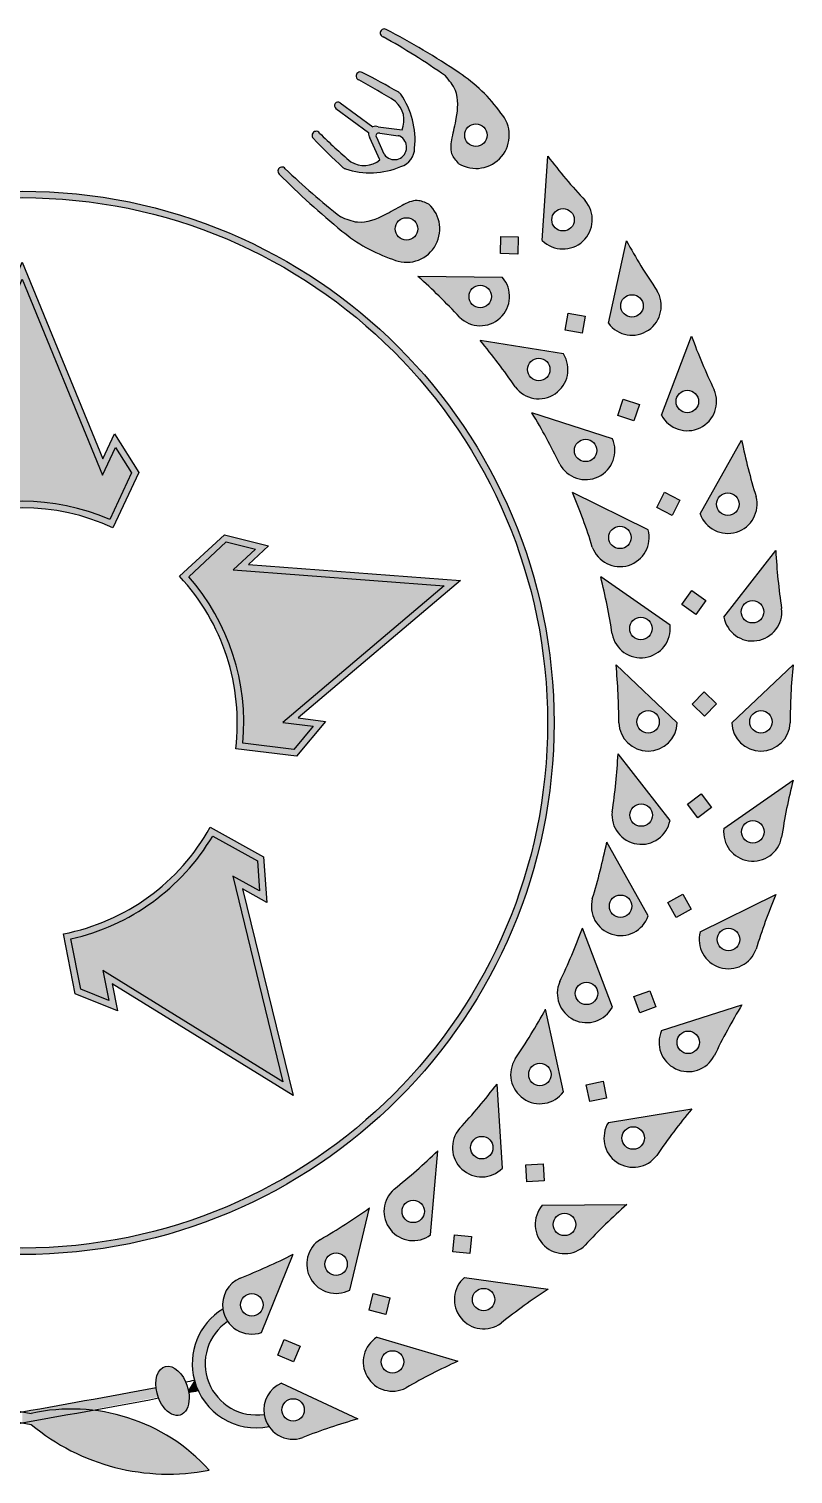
# Paper-space layout 'A3 Horizontal imp' of a CAD drawing. Header units: millimetres. Extents: x 0 to 420, y 0 to 297.
# Drawn here: x 316.19 to 322.1, y 36.84 to 48.03 of the extents above; entities that cross this region are included whole.
import ezdxf

# ---------------------------------------------------------------- set-up
doc = ezdxf.new("R2010")
doc.units = ezdxf.units.MM
doc.header["$LTSCALE"] = 0.5
doc.layers.add('format', color=7, linetype='Continuous')

psp = doc.layouts.new('A3 Horizontal imp')

# ---------------------------------------------------------------- hatches: boundary and pattern name
at = {"layer": 'format'}
h = psp.add_hatch(color=256, dxfattribs=at)
edge = h.paths.add_edge_path()
edge.add_arc((319.6499721055543, 47.21036562247377), 0.258366901861523, 238.9175063618039, 387.0003332149995, ccw=False)
edge.add_spline(control_points=[(319.5165845916463, 46.98909378262419), (319.4952311221532, 47.01352532394207), (319.4457096525257, 47.07018524197633), (319.4670176463214, 47.20295615273675), (319.5059846020504, 47.35563585028989), (319.5219334167805, 47.54099188629493), (319.4434423653665, 47.63337267699466), (319.4131814657703, 47.66898853105044)], knot_values=[0, 0, 0, 0, 0.09308802478453485, 0.2158832218446789, 0.3683884108472525, 0.5851654092986567, 0.721177151692775, 0.721177151692775, 0.721177151692775, 0.721177151692775], degree=3, periodic=0)
edge.add_arc((316.3792555507034, 43.36063614502995), 5.269402882705594, 414.8469341687335, 421.1665679501416)
edge.add_arc((318.9406366949579, 48.00103872051726), 0.03153492215633424, 63.88876085918861, 230.3247672669473, ccw=False)
edge.add_arc((316.1375612222619, 42.65931094923302), 6.06404222222108, 415.849866679287, 422.3199251878376, ccw=False)
edge.add_arc((318.8376905345149, 46.65833257460621), 1.238863785946587, 392.702546665055, 415.3707475908178, ccw=False)
h.paths.add_polyline_path([(319.5629089196427, 47.21036562247377, 1), (319.7370352914668, 47.21036562247377, 1)], flags=16)
h = psp.add_hatch(color=256, dxfattribs=at)
edge = h.paths.add_edge_path()
edge.add_arc((316.6648780631531, 43.47680376108269), 4.713859957981793, 59.57858347441253, 63.49466478161479)
edge.add_arc((318.7531688974959, 47.66769316521935), 0.03153492215633327, 60.73468942430082, 251.880129205899)
edge.add_arc((316.622913699116, 43.70169534559022), 4.470861777230836, 57.45870127752579, 61.6874121548754, ccw=False)
edge.add_arc((318.8974788734931, 47.32488131667127), 0.1955454109690282, -22.38053557371228, 48.19723945864439, ccw=False)
edge.add_line((319.0782949118056, 47.25042617554322), (318.8931450110258, 47.27496244831786))
edge.add_arc((318.8735463022867, 47.22281037279958), 0.05571308971079233, 69.40381952142937, 113.7122089729524)
edge.add_line((318.8511416797628, 47.27381999203612), (318.5994919273217, 47.4602091790623))
edge.add_arc((318.5830316187103, 47.43798561205744), 0.02765553633461209, 53.47379642280211, 233.4737964218923)
edge.add_line((318.5665713100998, 47.41576204505349), (318.8182210625428, 47.22937285802595))
edge.add_arc((318.8735463022867, 47.22281037279958), 0.05571308971079233, 173.2353838714095, 217.5437733234565)
edge.add_line((318.8293720607862, 47.18886063417107), (318.9068133839119, 47.01890371047443))
edge.add_arc((318.7828843873003, 47.17016378964149), 0.1955454109690282, 238.7503533859788, 309.32812841867315, ccw=False)
edge.add_arc((321.5856932131128, 50.4020960289506), 4.470861777230836, 225.2601806892871, 229.4888915666922, ccw=False)
edge.add_arc((318.4128943399264, 47.20827805889598), 0.03153492215633327, 35.06746363962406, 226.2129034198834)
edge.add_arc((321.8130506376483, 50.42750929593989), 4.713859957981793, 223.4529280630615, 227.3690093704828)
edge.add_arc((318.6544527319129, 46.99628661400833), 0.050167234065375, 227.3690093704828, 252.1116152909464)
edge.add_arc((318.8293938189436, 47.53829029704251), 0.6197042182498379, 252.1116152909464, 292.7698000223341)
edge.add_arc((319.0255951934023, 47.11019246267482), 0.149809060287702, 286.9370564326824, 360.0105364122901)
edge.add_arc((318.5588967982758, 47.17308398130466), 0.6197042182498379, 354.1777928224776, 394.8359775537422)
edge.add_arc((319.0263674473472, 47.49842006692847), 0.050167234065375, 34.83597755374218, 59.57858347441253)
edge = h.paths.add_edge_path(flags=16)
edge.add_arc((318.8963126000144, 47.20594808033251), 0.02049019941725386, 143.4737964224455, 223.7888393008312)
edge.add_line((318.8815208271772, 47.19176881013322), (318.9404663664009, 47.06240373593322))
edge.add_arc((318.9861178743267, 47.08320496661985), 0.050167234065375, 204.496507993487, 225.7240793999107)
edge.add_arc((319.0179517129063, 47.11585375223444), 0.09576697587878163, 225.7240793999107, 423.2528476746481)
edge.add_arc((319.0429896552178, 47.16553426270297), 0.0401337872523, 63.25284767464801, 82.45108485128951)
edge.add_line((319.048262134037, 47.20532021306575), (318.9055643342535, 47.22423068574221))
edge.add_arc((318.8963126000144, 47.20594808033251), 0.02049019941725386, 63.15875354453527, 143.4737964224455)
edge = h.paths.add_edge_path(flags=16)
edge.add_arc((318.9777272203628, 47.07742144973621), 0.0401337872523, 204.496507993487, 223.6947451709325)
h = psp.add_hatch(color=256, dxfattribs=at)
h.paths.add_polyline_path([(320.2056541229767, 47.04749727000557), (320.1636659160604, 46.39499017926959, 0.964375990512867), (320.4954783545036, 46.70286712953179, -0.02438929679786213)])
h.paths.add_polyline_path([(320.4110501278701, 46.55494806122964, -1), (320.2369237560461, 46.55494806122964, -1)], flags=16)
h.paths.add_polyline_path([(319.8406793525974, 46.29232634067761), (319.9736231372644, 46.28962132630271), (319.976328151638, 46.42256511096979), (319.8433843669718, 46.42527012534378)])
h.paths.add_polyline_path([(319.2011360071565, 46.11544066769124, -0.02438929679781345), (319.5231438999153, 45.80067260084865, 0.9643759905120509), (319.8549563383576, 46.10854955110857)])
h.paths.add_polyline_path([(319.7705281117251, 45.96063048280416, -1), (319.5964017398983, 45.96063048280416, -1)], flags=16)
h.paths.add_polyline_path([(320.6754717512513, 45.75320596135702, 0.964375990507584), (321.0494647972801, 46.00819010268855, -0.02438929679779708), (320.8142421200873, 46.39216706949468)])
h.paths.add_polyline_path([(320.9449057948832, 45.88748263691854, -1), (320.7707794230573, 45.88748263691854, -1)], flags=16)
h.paths.add_polyline_path([(320.4943362251843, 45.80839414880005), (320.3632804742238, 45.83088319334069), (320.3407914296831, 45.69982744237927), (320.4718471806464, 45.67733839784136)])
h.paths.add_polyline_path([(319.6820278134501, 45.62023642573489, -0.02438929679781734), (319.9535253980948, 45.26099127206611, 0.9643759905091053), (320.3275184441209, 45.5159754133981)])
h.paths.add_polyline_path([(320.2229594417249, 45.39526794762764, -1), (320.048833069899, 45.39526794762764, -1)], flags=16)
h = psp.add_hatch(color=256, dxfattribs=at)
edge = h.paths.add_edge_path()
edge.add_arc((319.1117762924114, 46.48373096461841), 0.2583669018615165, 245.5472445348616, 408.0300864829634)
edge.add_spline(control_points=[(319.2845566473998, 46.67582574567108), (319.2549616548276, 46.68913015415341), (319.1863270225776, 46.71998480569959), (319.0655333294626, 46.66089987490681), (318.9308429848616, 46.57911953035613), (318.7581856608631, 46.50983263949797), (318.6469369073275, 46.55798625285546), (318.6040468287756, 46.57655106543984)], knot_values=[0, 0, 0, 0, 0.09308802478445813, 0.2158832218446332, 0.3683884108472284, 0.5851654092986791, 0.7211771516928244, 0.7211771516928244, 0.7211771516928244, 0.7211771516928244], degree=3, periodic=0)
edge.add_arc((321.8409152321046, 50.73459022828887), 5.269402882705164, 225.7810248945989, 232.10065867600912, ccw=False)
edge.add_arc((318.1486716647714, 46.93178246714273), 0.03153492215634168, 56.6228255784189, 223.0588319880011)
edge.add_arc((322.4413299834196, 51.17022230362613), 6.064042222220611, 224.6276676569329, 231.0977261655654)
edge.add_arc((319.4030579912678, 47.42165250104903), 1.238863785946851, 231.576845254412, 251.2494579850589)
h.paths.add_polyline_path([(319.1988394783239, 46.48373096461841, -1), (319.0247131064989, 46.48373096461841, -1)], flags=16)
h = psp.add_hatch(color=256, dxfattribs=at)
edge = h.paths.add_edge_path(flags=17)
edge.add_arc((316.1375612222619, 42.65931094923621), 4.066636699275294, 0, 360)
edge = h.paths.add_edge_path()
edge.add_arc((316.1375612222619, 42.65931094923621), 4.116803933340669, 0, 360)
h = psp.add_hatch(color=256, dxfattribs=at)
h.paths.add_polyline_path([(316.8523610852462, 44.89704305701547), (316.762004342645, 44.70283290708607), (316.1375612222619, 46.22581547118693), (315.5131181018778, 44.70283290708607), (315.4227613592775, 44.89704305701547), (315.2356271141252, 44.59790184264079), (315.4351329059009, 44.16908990657088, -0.2212398402166365), (316.8399895386219, 44.16908990657088), (317.0394953303958, 44.59790184264079)])
h.paths.add_polyline_path([(316.8588537241576, 44.7920711638419), (316.7591027454109, 44.57766931645187), (316.1375612222619, 46.09357504385184), (315.5160196991119, 44.57766931645187), (315.4162687203634, 44.7920711638419), (315.2925975872022, 44.59437814978195), (315.4597655925218, 44.2350721097257, -0.2059472697398568), (316.8153568520011, 44.2350721097257), (316.9825248573206, 44.59437814978195)], flags=16)
h = psp.add_hatch(color=256, dxfattribs=at)
h.paths.add_polyline_path([(316.1375612222619, 46.09357504385184), (316.7591027454109, 44.57766931645187), (316.8588537241576, 44.7920711638419), (316.9825248573206, 44.59437814978195), (316.8153568520011, 44.2350721097257, 0.2059472697398479), (315.4597655925218, 44.2350721097257), (315.2925975872022, 44.59437814978195), (315.4162687203634, 44.7920711638419), (315.5160196991119, 44.57766931645187)])
h.paths.add_polyline_path([(312.8713819763971, 43.7205569176433), (314.5051608898912, 43.84323740174636), (314.3320773634659, 44.0043600345582), (314.5583110745738, 44.06088777061699), (314.848373670754, 43.79086987728191, 0.2059472697398567), (314.4294729341491, 42.50162597652183), (314.0360948288489, 42.45367142830468), (313.8862940814615, 42.63238016639047), (314.1210271031678, 42.66099517026509)])
h.paths.add_polyline_path([(314.5071408104604, 41.47265936984854), (314.300418329487, 41.35783678589427), (314.3165673191916, 41.59046586214594), (314.6630038678177, 41.78289166654962, 0.2059472697398568), (315.7597002341599, 40.98609511609106), (315.6837471999779, 40.59715153532147), (315.467494113389, 40.50990659548574), (315.5128161203393, 40.74199348785873), (314.118951434968, 39.88093293351516)])
h.paths.add_polyline_path([(316.5154222103602, 40.98609511609106, 0.2059472697398568), (317.6121185767051, 41.78289166654962), (317.9585551253313, 41.59046586214549), (317.974704115034, 41.35783678589473), (317.7679816340624, 41.47265936984899), (318.1561710095557, 39.88093293351516), (316.7623063241863, 40.74199348785873), (316.8076283311339, 40.50990659548574), (316.5913752445449, 40.59715153532147)])
h.paths.add_polyline_path([(317.4267487737716, 43.79086987728191), (317.716811369949, 44.06088777061745), (317.9430450810569, 44.00436003455865), (317.7699615546289, 43.84323740174681), (319.4037404681267, 43.72055691764285), (318.154095341356, 42.66099517026509), (318.3888283630595, 42.63238016639047), (318.2390276156721, 42.45367142830468), (317.8456495103746, 42.50162597652274, 0.2059472697398568)])
h = psp.add_hatch(color=256, dxfattribs=at)
h.paths.add_polyline_path([(321.3183607939236, 45.65345103161575), (321.0859081638991, 45.04230924138005, 0.9643759905067341), (321.4937274308677, 45.23870464941159, -0.0243892967977926)])
h.paths.add_polyline_path([(321.373318175748, 45.14790519149914, -1), (321.1991918039212, 45.14790519149914, -1)], flags=16)
h.paths.add_polyline_path([(320.8732504379077, 44.9976377233172), (320.9150211445194, 45.12387787165857), (320.7887809961785, 45.16564857826983), (320.747010289565, 45.03940842992892)])
h.paths.add_polyline_path([(320.298664562275, 44.66319270402004, 0.9643759905100003), (320.7064838292454, 44.85958811205295), (320.0837420931502, 45.05889000141746, -0.02438929679781692)])
h.paths.add_polyline_path([(320.5860745741265, 44.76878865414005, -1), (320.4119482023016, 44.76878865414005, -1)], flags=16)
h.paths.add_polyline_path([(321.7067489663423, 44.84785085196403), (321.3858066827624, 44.27818027734178, 0.9643759905033423), (321.8183421621516, 44.41159980319184, -0.02438929679792837)])
h.paths.add_polyline_path([(321.6867172458033, 44.35273666298757, -1), (321.5125908739792, 44.35273666298757, -1)], flags=16)
h.paths.add_polyline_path([(321.228985503707, 44.38430724204385), (321.1103809542901, 44.44442652216571), (321.0502616741705, 44.32582197275064), (321.1688662235856, 44.26570269262879)])
h.paths.add_polyline_path([(320.3973052130623, 44.44394094625908, -0.02438929679781572), (320.5508515538586, 44.02063072888836, 0.9643759905124231), (320.9833870332459, 44.15405025474069)])
h.paths.add_polyline_path([(320.8517621168976, 44.09518711453187, -1), (320.6776357450753, 44.09518711453187, -1)], flags=16)
h = psp.add_hatch(color=256, dxfattribs=at)
h.paths.add_polyline_path([(319.5295085882608, 43.76142145703374), (317.8881025602486, 43.88467466128281), (318.0448856198518, 44.03062326693657), (317.7025577566465, 44.11615879124678), (317.3563840507159, 43.79390733230525, -0.2212398402166365), (317.7905086248893, 42.45780927729697), (318.2599836910849, 42.40057816962757), (318.4866562303314, 42.67099313185712), (318.2740296326874, 42.69691326389215)])
h.paths.add_polyline_path([(318.154095341356, 42.66099517026509), (318.3888283630595, 42.63238016639047), (318.2390276156739, 42.45367142830468), (317.8456495103746, 42.50162597652274, 0.2059472697398502), (317.4267487737716, 43.79086987728191), (317.716811369949, 44.06088777061745), (317.9430450810569, 44.00436003455865), (317.7699615546289, 43.84323740174636), (319.4037404681267, 43.7205569176433)], flags=16)
h = psp.add_hatch(color=256, dxfattribs=at)
h.paths.add_polyline_path([(321.5684680705062, 43.47788844761657, 0.9643759905100402), (322.016057634446, 43.54535171955171, -0.02438929679773072), (321.9707306873634, 43.99336230733774)])
h.paths.add_polyline_path([(321.8781021877048, 43.51973980232946, -1), (321.7039758158799, 43.51973980232946, -1)], flags=16)
h.paths.add_polyline_path([(321.42921585777, 43.60620304571761), (321.3208963369298, 43.68332793397598), (321.2437714486714, 43.57500841313571), (321.3520909695117, 43.49788352487507)])
h.paths.add_polyline_path([(320.6157126912358, 43.78912620597952, -0.02438929679781522), (320.7044529321765, 43.34765911939143, 0.9643759905092784), (321.1520424961154, 43.41512239132475)])
h.paths.add_polyline_path([(321.0140870493751, 43.38951047410568, -1), (320.8399606775511, 43.38951047410568, -1)], flags=16)
h = psp.add_hatch(color=256, dxfattribs=at)
h.paths.add_polyline_path([(321.6298119735629, 42.6593109492353, 0.9643759905065689), (322.0824572108149, 42.65931094923302, -0.02438929679784426), (322.1044090415571, 43.10907325982611)])
h.paths.add_polyline_path([(321.9431977781023, 42.66752238291041, -1), (321.7690714062765, 42.66752238291041, -1)], flags=16)
h.paths.add_polyline_path([(321.3232169244711, 42.80373968531944), (321.4188317376374, 42.71133203148133), (321.5112393914724, 42.80694684464719), (321.4156245783088, 42.89935449848439)])
h.paths.add_polyline_path([(320.7560374962559, 42.6593109492353, 0.9643759905065689), (321.2086827335088, 42.6593109492353), (320.7340856655146, 43.10907325982611, -0.02438929679781491)])
h.paths.add_polyline_path([(321.0694233007953, 42.66752238291041, -1), (320.8952969289685, 42.66752238291041, -1)], flags=16)
h.paths.add_polyline_path([(320.7044529321765, 41.97096277907689, 0.9643759905101689), (321.1520424961154, 41.90349950714357), (320.7497798792583, 42.41897336686701, -0.02438929679781542)])
h.paths.add_polyline_path([(321.0165347507409, 41.94535086185646, -1), (320.8424083789187, 41.94535086185646, -1)], flags=16)
h.paths.add_polyline_path([(321.367597649486, 41.9236184730737), (321.4732238346141, 42.0043927016361), (321.3924496060517, 42.1100188867615), (321.2868234209236, 42.02924465820001)])
h.paths.add_polyline_path([(321.5684680705062, 41.84073345085266, 0.9643759905049093), (322.0160576344442, 41.77327017891297, -0.02438929679809545), (322.104797875385, 42.21473726550652)])
h.paths.add_polyline_path([(321.8805498890724, 41.81512153363177, -1), (321.7064235172456, 41.81512153363177, -1)], flags=16)
h = psp.add_hatch(color=256, dxfattribs=at)
h.paths.add_polyline_path([(316.8745819170636, 40.42879882737747), (316.8335281954132, 40.63902849989858), (318.2338999825006, 39.77394818045945), (317.8438983882324, 41.37310541401143), (318.0311523905266, 41.26909646298531), (318.0067163809217, 41.62110153862908), (317.5932634728742, 41.85075112014805, -0.2212398402166365), (316.4567105823398, 41.02499710984898), (316.5473563383466, 40.56081440402726)])
h.paths.add_polyline_path([(316.8076283311339, 40.50990659548574), (316.7623063241863, 40.74199348785873), (318.1561710095557, 39.88093293351516), (317.7679816340624, 41.47265936984899), (317.974704115034, 41.35783678589473), (317.9585551253313, 41.59046586214594), (317.6121185767051, 41.78289166654962, -0.2059472697398568), (316.5154222103602, 40.98609511609106), (316.5913752445449, 40.59715153532147)], flags=16)
h = psp.add_hatch(color=256, dxfattribs=at)
h.paths.add_polyline_path([(321.3858066827624, 41.04044162112609, 0.9643759905195434), (321.8183421621534, 40.9070220952783, -0.0243892967975392), (321.9718885029451, 41.33033231264357)])
h.paths.add_polyline_path([(321.6915579709339, 40.98157848091727, -1), (321.5174315991098, 40.98157848091727, -1)], flags=16)
h.paths.add_polyline_path([(321.251889110742, 41.33295355203904), (321.1354039087591, 41.26882427086979), (321.1995331899261, 41.15233906888647), (321.316018391909, 41.2164683500548)])
h.paths.add_polyline_path([(320.662444749667, 41.73424221834988, -0.02438929679781439), (320.5508515538586, 41.29799116957997, 0.9643759905092765), (320.9833870332459, 41.16457164372718)])
h.paths.add_polyline_path([(320.856602842031, 41.23912802937206, -1), (320.6824764702069, 41.23912802937206, -1)], flags=16)
h.paths.add_polyline_path([(320.298664562275, 40.65542919444783, 0.9643759905089484), (320.7064838292454, 40.45903378641491), (320.4740311992182, 41.07017557665016, -0.02438929679781759)])
h.paths.add_polyline_path([(320.5932001892206, 40.56462973653537, 1), (320.4190738173966, 40.56462973653537, 1)], flags=16)
h.paths.add_polyline_path([(321.0859081638991, 40.27631265708919, 0.9643759905101852), (321.493727430865, 40.079917249054, -0.02438929679789226), (321.7086498999934, 40.47561454645369)])
h.paths.add_polyline_path([(321.3804437908429, 40.18551319917628, -1), (321.2063174190162, 40.18551319917628, -1)], flags=16)
h.paths.add_polyline_path([(321.0431347731801, 40.46077471791363), (320.9970829815766, 40.58551684982717), (320.8723408496617, 40.53946505822545), (320.9183926412643, 40.41472292631101)])
h = psp.add_hatch(color=256, dxfattribs=at)
h.paths.add_polyline_path([(319.9535253980948, 40.05763062640175, 0.9643759905083981), (320.3275184441209, 39.80264648507022), (320.1887480752857, 40.44160759320788, -0.024389296797815)])
h.paths.add_polyline_path([(320.2322107723157, 39.93692316063311, -1), (320.0580844004917, 39.93692316063311, -1)], flags=16)
h.paths.add_polyline_path([(320.6337231664265, 39.88440528095656), (320.5035106376772, 39.85745969984531), (320.5304562187885, 39.72724717109735), (320.6606687475369, 39.75419275220906)])
h.paths.add_polyline_path([(320.6754717512513, 39.56541593711221, 0.96437599051776), (321.0494647972819, 39.31043179578341, -0.02438929679763448), (321.3209623819221, 39.66967694945037)])
h.paths.add_polyline_path([(320.78003075365, 39.44470847134311, -1), (320.954157125474, 39.44470847134311, -1)], flags=16)
h.paths.add_polyline_path([(320.8174862472615, 38.9305228357814), (320.1636659160604, 38.92363171919873, 0.9643759905087645), (320.4954783545036, 38.61575476893699, -0.02438929679773541)])
h.paths.add_polyline_path([(320.2480941426938, 38.77571265089386, -1), (320.4222205145225, 38.77571265089386, -1)], flags=16)
h.paths.add_polyline_path([(320.0443897811319, 39.10526887559831), (320.1771639739918, 39.11250632646328), (320.1699265231264, 39.24528051932179), (320.0371523302665, 39.23804306845681)])
h.paths.add_polyline_path([(319.5231438999153, 39.51794929762058, 0.9643759905097752), (319.8549563383576, 39.2100723473602), (319.8129681314413, 39.862579438093, -0.02438929679781609)])
h.paths.add_polyline_path([(319.7816984983729, 39.37003022931798, -1), (319.6075721265488, 39.37003022931798, -1)], flags=16)
h.paths.add_polyline_path([(319.3550856706725, 39.34602564348028, -0.02438929679780995), (319.0171340792231, 39.04844079719418, 0.9643759905034636), (319.2993537685097, 38.69454850032093)])
h.paths.add_polyline_path([(319.2517270671442, 38.87661439391308, -1), (319.0776006953201, 38.87661439391308, -1)], flags=16)
h.paths.add_polyline_path([(319.4710512493084, 38.5626820071468), (319.6034211502129, 38.55004965507191), (319.6160535022891, 38.6824195559759), (319.4836836013828, 38.69505190805034)])
h.paths.add_polyline_path([(319.5619235549475, 38.3652964022583, 0.9643759905075987), (319.8441432442351, 38.01140410538505, -0.02438929679780494), (320.2094683208834, 38.27466368692898)])
h.paths.add_polyline_path([(319.6223901710428, 38.1934699989772, -1), (319.7965165428695, 38.1934699989772, -1)], flags=16)
h.paths.add_polyline_path([(318.9522567428057, 38.07938709064023), (318.9844767119512, 38.20839577473838), (318.8554680278512, 38.24061574388337), (318.8232480587094, 38.11160705978431)])
h.paths.add_polyline_path([(318.4467993592598, 38.65959316917928, 0.9643759905098335), (318.6731219778849, 38.26759089481697), (318.8253290305265, 38.90348516755807, -0.02438929679780977)])
h.paths.add_polyline_path([(318.654135164652, 38.46769774883682, -1), (318.4800087928234, 38.46769774883682, -1)], flags=16)
h.paths.add_polyline_path([(319.110009216537, 37.51088000029062, -0.02438929679789792), (319.510490718546, 37.71675031250538), (318.8836865979101, 37.90288227465475, 0.9643759905015449)])
h.paths.add_polyline_path([(319.0910224033023, 37.71098685431047, -1), (318.9168960314782, 37.71098685431047, -1)], flags=16)
h.paths.add_polyline_path([(318.1154510621463, 37.76212030245983), (318.2382166886146, 37.71103245711469), (318.2893045339579, 37.83379808358381), (318.1665389074888, 37.88488592892758)])
h = psp.add_hatch(color=256, dxfattribs=at)
h.paths.add_polyline_path([(317.6909828754215, 38.12060159793713, -0.337357205576994), (317.824880075199, 38.36009262703168, 0.02438929679864791), (318.2355320989436, 38.54484363328196), (317.9902499498667, 37.93873705823011, -0.4731006145231847)])
h.paths.add_polyline_path([(317.9152088205901, 38.06535163031344, -1), (317.9152088205901, 38.23947800213795, -1)], flags=16)
h.paths.add_polyline_path([(318.309475612471, 37.12536333507045, -0.4700853585565615), (318.0105333378369, 37.30501709487339, -0.3401068990977973), (318.1441057378197, 37.54671890387703), (318.7361674448612, 37.26924557537154, 0.02438929679788489)])
h.paths.add_polyline_path([(318.2344344831945, 37.25197790715242, -1), (318.2344344831945, 37.42610427897693, -1)], flags=16)
for points in [[(317.4705052536392, 37.56926883041728, 0.3961804964264106), (318.0484267505954, 37.20984945727354, -0.1145603992479656), (318.0105333378369, 37.30501709487339, -0.7990678309161662), (317.7279354708817, 38.02506471675837, -0.1145603992480517), (317.6909828754215, 38.12060159793713, 0.331621226815432)], [(316.2078716409287, 37.31183860960459, -0.0001579757355160054), (316.1375612222619, 37.3243018714254), (316.1375612222619, 37.2399022776201, 0.0001580015991903185), (316.2078716409287, 37.2275064506532, 0.2270566457547587), (317.5845299516795, 36.87354070472997, 0.2702440587778013)]]:
    psp.add_hatch(color=256, dxfattribs=at).paths.add_polyline_path(points)
h = psp.add_hatch(color=256, dxfattribs=at)
edge = h.paths.add_edge_path()
edge.add_ellipse((317.3010884611549, 37.48728564447332), major_axis=(-0.05933525044108118, 0.1877403633956969), ratio=0.6089087438849489, start_angle=96.03632340162261, end_angle=280.3162492575232, ccw=False)
edge.add_ellipse((317.3010884611549, 37.48728564447332), major_axis=(-0.05933525044108118, 0.1877403633956969), ratio=0.6089087438849489, start_angle=-79.68375074308273, end_angle=96.03632339768308, ccw=False)
h = psp.add_hatch(color=256, dxfattribs=at)
edge = h.paths.add_edge_path()
edge.add_arc((296.3790265502366, 148.5858175991746), 113.0023211019205, 280.72226448489107, 280.7571374374532, ccw=False)
edge.add_ellipse((317.3010884611549, 37.48728564447332), major_axis=(-0.05933525044108118, 0.1877403633956969), ratio=0.6089087438849484, start_angle=255.51308637088658, end_angle=280.3162492575232, ccw=False)
edge.add_arc((296.4889547526127, 148.4832380270684), 112.9652490143044, 280.6813066101629, 280.7188835888864)
edge.add_arc((317.9506700591146, 37.69700204509012), 0.4968641811866517, 194.8967948936887, 204.7408097951375, ccw=False)
h = psp.add_hatch(color=256, dxfattribs=at)
edge = h.paths.add_edge_path()
edge.add_ellipse((317.3010884611549, 37.48728564447332), major_axis=(-0.05933525044108118, 0.1877403633956969), ratio=0.6089087438849489, start_angle=71.28471996240329, end_angle=96.03632339768309)
edge.add_arc((296.4889547513785, 148.4832380268438), 112.9652490142946, 280.0166855341927, 280.56108562671426, ccw=False)
edge.add_line((316.1375612222619, 37.23990227762237), (316.1375612222619, 37.32430187142631))
edge.add_arc((296.3790265502621, 148.585817599276), 113.0023211020161, 280.0699697490838, 280.6040346051857)

# ---------------------------------------------------------------- linework, layer by layer
for p, q in [((318.5994919273217, 47.4602091790623), (318.8511416797628, 47.27381999203612)), ((318.5665713100998, 47.41576204505349), (318.8182210625428, 47.22937285802595)), ((318.8931450110258, 47.27496244831786), (319.0782949118056, 47.25042617554322)), ((318.9055643342535, 47.22423068574221), (319.048262134037, 47.20532021306575)), ((318.9068133839119, 47.01890371047443), (318.8293720607862, 47.18886063417107)), ((318.9404663664009, 47.06240373593322), (318.8815208271772, 47.19176881013322)), ((320.1636659160604, 46.39499017927005), (320.2056541229767, 47.04749727000648)), ((320.6754717512513, 45.75320596135793), (320.8142421200891, 46.39216706949514)), ((319.8549563383576, 46.10854955110948), (319.2011360071565, 46.11544066769215)), ((320.3275184441209, 45.51597541339856), (319.6820278134483, 45.62023642573717)), ((321.0859081638982, 45.04230924138096), (321.3183607939236, 45.65345103161666)), ((320.7064838292454, 44.85958811205386), (320.0837420931502, 45.05889000141928)), ((321.3858066827624, 44.2781802773436), (321.7067489663405, 44.84785085196494)), ((320.9833870332459, 44.1540502547416), (320.397305213065, 44.44394094625999)), ((321.5684680705062, 43.47788844761703), (321.9707306873634, 43.99336230733865)), ((321.1520424961154, 43.41512239132566), (320.6157126912358, 43.78912620598043)), ((321.2086827335088, 42.65931094923621), (320.7340856655146, 43.10907325982929)), ((321.6298119735629, 42.65931094923621), (322.1044090415571, 43.10907325982929)), ((321.1520424961154, 41.90349950714403), (320.7497798792583, 42.41897336686656)), ((321.5684680705062, 41.84073345085357), (322.104797875385, 42.21473726550743)), ((320.9833870332459, 41.16457164372809), (320.662444749667, 41.73424221835079)), ((321.3858066827624, 41.04044162112699), (321.9718885029479, 41.33033231264539)), ((320.7064838292454, 40.45903378641582), (320.4740311992182, 41.07017557665107)), ((320.3275184441209, 39.80264648507204), (320.1887480752857, 40.44160759320879)), ((321.0859081638982, 40.2763126570901), (321.7086498999934, 40.4756145464546)), ((319.8549563383576, 39.21007234736111), (319.8129681314413, 39.86257943809391)), ((320.6754717512513, 39.56541593711312), (321.320962381923, 39.66967694945128)), ((319.2993537685115, 38.69454850032184), (319.3550856706725, 39.34602564348119)), ((318.6731219778849, 38.26759089481788), (318.8253290305265, 38.90348516755898)), ((320.1636659160604, 38.92363171919919), (320.8174862472615, 38.93052283578231)), ((317.9902499498667, 37.93873705823102), (318.2355320989436, 38.54484363328378)), ((319.5619235549475, 38.36529640225921), (320.2094683208834, 38.27466368692989)), ((318.8836865979101, 37.90288227465475), (319.510490718546, 37.71675031250629)), ((318.1441057378197, 37.54671890387794), (318.7361674448612, 37.26924557537244))]:
    psp.add_line(p, q, dxfattribs=at)
for points in [[(319.9736231372644, 46.28962132630362), (319.8406793525974, 46.29232634067852), (319.8433843669718, 46.42527012534469), (319.976328151638, 46.4225651109707)], [(320.4718471806464, 45.67733839784227), (320.3407914296831, 45.69982744238018), (320.3632804742238, 45.8308831933416), (320.4943362251843, 45.80839414880096)], [(320.8732504379077, 44.99763772331811), (320.747010289565, 45.03940842992983), (320.7887809961785, 45.16564857827074), (320.9150211445194, 45.12387787165948)], [(321.1688662235856, 44.2657026926297), (321.0502616741705, 44.32582197275155), (321.1103809542901, 44.44442652216662), (321.228985503707, 44.38430724204476)], [(321.3520909695117, 43.49788352487598), (321.2437714486714, 43.57500841313662), (321.3208963369298, 43.68332793397689), (321.42921585777, 43.60620304571852)], [(321.4188317376374, 42.71133203148224), (321.3232169244711, 42.80373968532034), (321.4156245783088, 42.8993544984853), (321.5112393914724, 42.8069468446481)], [(321.367597649486, 41.9236184730746), (321.2868234209236, 42.02924465820092), (321.3924496060517, 42.11001888676241), (321.4732238346141, 42.00439270163701)], [(321.1995331899261, 41.15233906888738), (321.1354039087591, 41.2688242708707), (321.251889110742, 41.33295355203995), (321.316018391909, 41.21646835005571)], [(320.9183926412643, 40.41472292631192), (320.8723408496617, 40.53946505822636), (320.9970829815766, 40.58551684982807), (321.0431347731801, 40.46077471791454)], [(320.5304562187885, 39.72724717109826), (320.5035106376772, 39.85745969984622), (320.6337231664265, 39.88440528095747), (320.6606687475369, 39.75419275220997)], [(320.0443897811319, 39.10526887559922), (320.0371523302665, 39.23804306845772), (320.1699265231264, 39.2452805193227), (320.1771639739891, 39.11250632646419)], [(319.4710512493084, 38.56268200714771), (319.4836836013828, 38.69505190805125), (319.6160535022873, 38.68241955597681), (319.6034211502129, 38.55004965507282)], [(318.8232480587094, 38.11160705978522), (318.8554680278512, 38.24061574388428), (318.9844767119512, 38.20839577473929), (318.9522567428057, 38.07938709064114)], [(318.1154510621463, 37.76212030246074), (318.1665389074888, 37.88488592892849), (318.2893045339579, 37.83379808358472), (318.2382166886146, 37.7110324571156)]]:
    psp.add_lwpolyline(points, close=True, dxfattribs=at)
for points in [[(317.0394953303958, 44.5979018426417), (316.8399895386219, 44.16908990657179, 0.2212398402166365), (315.4351329059009, 44.16908990657179), (315.2356271141252, 44.5979018426417), (315.4227613592775, 44.89704305701638), (315.5131181018805, 44.70283290708698), (316.1375612222619, 46.22581547118784), (316.762004342645, 44.70283290708698), (316.8523610852462, 44.89704305701638)], [(316.9825248573206, 44.59437814978286), (316.8153568520011, 44.23507210972661, 0.2059472697398568), (315.4597655925218, 44.23507210972661), (315.2925975872022, 44.59437814978286), (315.4162687203634, 44.79207116384281), (315.5160196991119, 44.57766931645278), (316.1375612222619, 46.09357504385274), (316.7591027454109, 44.57766931645278), (316.8588537241576, 44.79207116384281)], [(318.2599836910849, 42.40057816962848), (317.7905086248893, 42.45780927729788, 0.2212398402166365), (317.3563840507159, 43.79390733230615), (317.7025577566465, 44.11615879124769), (318.0448856198518, 44.03062326693748), (317.8881025602486, 43.88467466128372), (319.5295085882608, 43.76142145703465), (318.2740296326874, 42.69691326389306), (318.4866562303314, 42.67099313185803)], [(318.2390276156721, 42.45367142830559), (317.8456495103746, 42.50162597652365, 0.2059472697398568), (317.4267487737716, 43.79086987728282), (317.716811369949, 44.06088777061836), (317.9430450810569, 44.00436003455956), (317.7699615546289, 43.84323740174727), (319.4037404681267, 43.72055691764421), (318.154095341356, 42.660995170266), (318.3888283630595, 42.63238016639138)], [(316.5473563383466, 40.56081440402817), (316.4567105823398, 41.02499710984988, 0.2212398402166365), (317.5932634728742, 41.85075112014896), (318.0067163809217, 41.62110153862999), (318.0311523905266, 41.26909646298622), (317.8438983882324, 41.37310541401234), (318.2338999824988, 39.77394818046036), (316.8335281954132, 40.63902849989949), (316.8745819170636, 40.42879882737838)], [(316.5913752445449, 40.59715153532238), (316.5154222103602, 40.98609511609197, 0.2059472697398568), (317.6121185767051, 41.78289166655053), (317.9585551253313, 41.59046586214685), (317.974704115034, 41.35783678589564), (317.7679816340624, 41.4726593698499), (318.1561710095557, 39.88093293351607), (316.7623063241863, 40.74199348785964), (316.8076283311339, 40.50990659548665)]]:
    psp.add_lwpolyline(points, format="xyb", close=True, dxfattribs=at)
for centre, radius in [((319.6499721055543, 47.21036562247468), 0.08706318591248635), ((316.1375612222619, 42.65931094923621), 4.116803933340669), ((316.1375612222619, 42.65931094923621), 4.066636699275294), ((319.1117762924114, 46.48373096461932), 0.08706318591248635), ((320.3239869419585, 46.55494806122919), 0.08706318591248635), ((319.6834649258108, 45.96063048280507), 0.08706318591248635), ((320.8578426089716, 45.88748263691945), 0.08706318591248635), ((320.1358962558106, 45.39526794762855), 0.08706318591248635), ((321.2862549898337, 45.14790519150187), 0.08706318591248635), ((320.4990113882141, 44.76878865414186), 0.08706318591248635), ((321.5996540598908, 44.35273666298757), 0.08706318591248635), ((320.7646989309878, 44.09518711453369), 0.08706318591248635), ((321.7910390017896, 43.51973980233037), 0.08706318591248635), ((320.9270238634626, 43.38951047410659), 0.08706318591248635), ((320.982360114881, 42.6675223829136), 0.08706318591248635), ((321.856134592188, 42.6675223829136), 0.08706318591248635), ((320.9294715648311, 41.94535086185873), 0.08706318591248635), ((321.7934867031599, 41.8151215336345), 0.08706318591248635), ((320.7695396561185, 41.23912802937297), 0.08706318591248635), ((321.6044947850241, 40.98157848091818), 0.08706318591248635), ((320.5061370033081, 40.56462973653628), 0.08706318591248635), ((321.2933806049286, 40.18551319917719), 0.08706318591248635), ((320.1451475864033, 39.93692316063356), 0.08706318591248635), ((320.8670939395624, 39.44470847134402), 0.08706318591248635), ((319.6946353124604, 39.37003022931889), 0.08706318591248635), ((319.1646638812344, 38.87661439391399), 0.08706318591248635), ((320.3351573286081, 38.77571265089568), 0.08706318591248635), ((318.5670719787377, 38.46769774883773), 0.08706318591248635), ((319.7094533569571, 38.19346999897947), 0.08706318591248635), ((317.9152088205901, 38.15241481622547), 0.08706318591248635), ((319.0039592173925, 37.71098685431138), 0.08706318591248635), ((318.2344344831945, 37.33904109306535), 0.08706318591248635)]:
    psp.add_circle(centre, radius, dxfattribs=at)
for centre, radius, start, end in [((318.9406366949597, 48.00103872051817), 0.03153492215633327, 60.73468942430082, 251.880129205899), ((316.1375612222619, 42.65931094923621), 6.064042222220865, 56.09588872313868, 62.30352509803551), ((316.3792555507034, 43.3606361450304), 5.269402882705587, 54.84693416863573, 61.03832852277767), ((318.7531688974959, 47.66769316521935), 0.03153492215633327, 60.73468942430082, 251.880129205899), ((316.6648780631531, 43.47680376108269), 4.713859957981793, 59.57858347441253, 63.49466478161479), ((318.8376905345149, 46.65833257460712), 1.23886378594661, 35.69813486000665, 56.5750078114938), ((316.622913699116, 43.70169534559022), 4.470861777230836, 57.45870127752585, 61.68741215487543), ((318.5830316187103, 47.43798561205744), 0.02765553633461209, 53.47379642280211, 233.4737964218923), ((318.8974788734931, 47.32488131667127), 0.1955454109690282, 337.6194644262877, 48.19723945864439), ((319.0263674473472, 47.49842006692847), 0.050167234065375, 34.83597755374218, 59.57858347441253), ((318.5588967982758, 47.17308398130466), 0.6197042182498379, 354.1777928224776, 34.83597755374218), ((319.6499721055543, 47.21036562247468), 0.2583669018615162, 238.9175063617794, 41.4003483096479), ((318.4128943399264, 47.20827805889598), 0.03153492215633327, 35.06746363962406, 226.2129034198834), ((321.5856932131128, 50.4020960289506), 4.470861777230836, 225.2601806892871, 229.4888915666923), ((318.8735463022867, 47.22281037279958), 0.05571308971079233, 173.2353838714095, 217.5437733234565), ((318.8735463022867, 47.22281037279958), 0.05571308971079233, 69.40381952142937, 113.7122089729524), ((318.8963126000144, 47.20594808033251), 0.02049019941725386, 63.15875354453527, 143.4737964224455), ((321.8130506376483, 50.42750929593989), 4.713859957981793, 223.4529280630615, 227.3690093704828), ((318.8963126000144, 47.20594808033251), 0.02049019941725386, 143.4737964224455, 223.7888393008312), ((319.0179517129063, 47.11585375223444), 0.09576697587878163, 225.7240793999107, 63.25284767464801), ((319.0429896552178, 47.16553426270297), 0.0401337872523, 63.25284767464801, 82.45108485128951), ((318.7828843873003, 47.17016378964149), 0.1955454109690282, 238.7503533859789, 309.3281284186731), ((318.9861178743267, 47.08320496661985), 0.050167234065375, 204.496507993487, 225.7240793999107), ((318.9777272203628, 47.07742144973621), 0.0401337872523, 204.496507993487, 223.6947451709325), ((319.0255951934023, 47.11019246267482), 0.149809060287702, 286.9370564326824, 0.01053641229014333), ((323.881061032157, 49.84422878114605), 4.618476273994419, 217.268635679346, 222.8571428567367), ((318.1486716647714, 46.93178246714364), 0.03153492215633327, 35.0674636387973, 226.2129034177968), ((322.4413299834196, 51.17022230362704), 6.064042222220865, 224.6440677475242, 230.8517041217006), ((321.8409152321046, 50.73459022828978), 5.269402882705587, 225.9092643221251, 232.1006586763215), ((318.6544527319129, 46.99628661400833), 0.050167234065375, 227.3690093704828, 252.1116152909464), ((318.8293938189436, 47.53829029704251), 0.6197042182498379, 252.1116152909464, 292.7698000223341), ((319.1117762924114, 46.48373096461932), 0.2583669018615162, 245.547244535193, 48.03008648292344), ((320.3239869419585, 46.55494806122919), 0.2264715331887377, 224.9350359780278, 40.7792497365714), ((319.4030579912678, 47.42165250105085), 1.23886378594661, 230.3725850334734, 251.2494579847995), ((324.8654289731139, 48.60987042552164), 4.618476273994419, 208.6972071079223, 214.2857142856962), ((316.1375612222619, 42.65931094923621), 4.618476273994419, 42.85714285673676, 48.44565003456251), ((319.6834649258108, 45.96063048280507), 0.2264715331887377, 224.9350359780278, 40.7792497365714), ((320.8578426089716, 45.88748263691945), 0.2264715331887377, 216.3636074061934, 32.20782116538656), ((316.1375612222619, 42.65931094923484), 4.618476273994419, 34.28571428569618, 39.87422146362967), ((325.6548307708808, 47.24258640420089), 4.618476273994419, 200.1257785365182, 205.7142857142239), ((320.1358962558106, 45.39526794762855), 0.2264715331887377, 216.3636074061934, 32.20782116538656), ((321.2862549898337, 45.14790519150187), 0.2264715331887377, 207.7921788346731, 23.63639259394527), ((316.1375612222619, 42.65931094923484), 4.618476273994419, 25.71428571422394, 31.3027928922488), ((320.4990113882141, 44.76878865414186), 0.2264715331887377, 207.7921788346731, 23.63639259394527), ((326.2316324937483, 45.77291958284945), 4.618476273994419, 191.5543499651528, 197.1428571429902), ((316.1375612222619, 42.65931094923621), 4.618476273994419, 17.14285714299013, 22.73136432081701), ((321.5996540598908, 44.35273666298757), 0.2264715331887377, 199.2207502633544, 15.06496402230627), ((320.7646989309878, 44.09518711453369), 0.2264715331887377, 199.2207502633544, 15.06496402230627), ((326.5829493443589, 44.23369988970784), 4.618476273994419, 182.9829213935163, 188.5714285712288), ((316.1375612222619, 42.65931094923621), 4.618476273994419, 8.571428571228846, 14.15993574941378), ((321.7910390017896, 43.51973980233037), 0.2264715331887377, 190.6493216918091, 6.493535450752294), ((320.9270238634626, 43.38951047410659), 0.2264715331887377, 190.6493216918091, 6.493535450752294), ((316.1375612222619, 42.65931094923621), 4.618476273994419, 0, 5.588507177963258), ((326.700933484809, 42.65931094923621), 4.618476273994419, 174.4114928220367, 180), ((320.982360114881, 42.6675223829136), 0.2264715331887377, 182.0778931205392, 357.9221068794608), ((321.856134592188, 42.6675223829136), 0.2264715331887377, 182.0778931205392, 357.9221068794608), ((316.1375612222619, 42.65931094923621), 4.618476273994419, 351.4285714287645, 357.0170786064836), ((326.5829493443589, 41.08492200876275), 4.618476273994419, 165.8400642505862, 171.4285714287645), ((320.9294715648311, 41.94535086185873), 0.2264715331887377, 173.5064645492411, 349.3506783081835), ((321.7934867031599, 41.8151215336345), 0.2264715331887377, 173.5064645492411, 349.3506783081835), ((316.1375612222619, 42.65931094923621), 4.618476273994419, 342.8571428570021, 348.4456500348402), ((320.7695396561185, 41.23912802937297), 0.2264715331887377, 164.9350359776866, 340.7792497366456), ((326.2316324937483, 39.5457023156216), 4.618476273994419, 157.268635679183, 162.8571428570099), ((316.1375612222619, 42.65931094923621), 4.618476273994419, 334.2857142857759, 339.8742214634743), ((321.6044947850241, 40.98157848091818), 0.2264715331887377, 164.9350359776866, 340.7792497366456), ((320.5061370033081, 40.56462973653628), 0.2264715331887377, 156.3636074060547, 332.2078211653268), ((316.1375612222619, 42.65931094923484), 4.618476273994419, 325.7142857143038, 331.3027928920772), ((325.6548307708808, 38.07603549427017), 4.618476273994419, 148.6972071077512, 154.2857142857688), ((321.2933806049286, 40.18551319917719), 0.2264715331887377, 156.3636074060547, 332.2078211653268), ((320.1451475864033, 39.93692316063356), 0.2264715331887377, 147.7921788346135, 323.6363925938064), ((316.1375612222619, 42.65931094923484), 4.618476273994419, 317.1428571432632, 322.7313643206539), ((324.8654289731139, 36.70875147294941), 4.618476273994419, 140.1257785363703, 145.7142857143038), ((319.6946353124604, 39.37003022931889), 0.2264715331887377, 139.2207502634286, 315.064964021972), ((320.8670939395624, 39.44470847134402), 0.2264715331887377, 147.7921788346135, 323.6363925938064), ((316.1375612222619, 42.65931094923621), 4.618476273994419, 308.571428571406, 314.1599357494646), ((319.1646638812344, 38.87661439391399), 0.2264715331887377, 130.6493216915933, 306.4935354504669), ((316.1375612222619, 42.65931094923621), 4.618476273994419, 300.0000000000526, 305.588507178079), ((320.3351573286081, 38.77571265089568), 0.2264715331887377, 139.2207502634286, 315.064964021972), ((323.881061032157, 35.47439311732364), 4.618476273994419, 131.5543499654331, 137.1428571432632), ((318.5670719787377, 38.46769774883773), 0.2264715331887377, 122.0778931204166, 297.9221068792517), ((316.1375612222619, 42.65931094923621), 4.618476273994419, 291.4285714288893, 297.0170786062272), ((317.9152088205901, 38.15241481622547), 0.2264715331887377, 113.5064645490133, 188.0752387423259), ((319.7094533569571, 38.19346999897947), 0.2264715331887377, 130.6493216915933, 306.4935354504669), ((322.7237161011981, 34.4005339533462), 4.618476273994419, 122.9829213930987, 128.571428571406), ((317.9506700591128, 37.69700204509103), 0.4968641811866389, 121.510328121857, 194.896794893826), ((317.9152088205901, 38.15241481622547), 0.2264715331887377, 188.0752387423259, 289.3506783084417), ((317.9506700591128, 37.69700204509103), 0.3965297130558889, 124.1741179029045, 278.6830249543478), ((319.0039592173925, 37.71098685431138), 0.2264715331887377, 122.0778931204166, 297.9221068792517), ((321.4192473535359, 33.51116222023688), 4.618476273994419, 114.4114928223417, 120.0000000000526), ((335.8960958942653, 148.5858175992659), 113.002321102007, 259.3959653953402, 259.9662356222699), ((296.3790265502603, 148.585817599266), 113.002321102007, 280.03376437773, 280.6040346046599), ((296.3790265502603, 148.585817599266), 113.002321102007, 280.7222644851212, 280.757137437439), ((296.4889547526755, 148.4832380270652), 112.9652490142885, 280.6813066095396, 280.7188835886587), ((317.9506700591128, 37.69700204509103), 0.4968641811866389, 194.896794893826, 281.346814734389), ((318.2344344831945, 37.33904109306535), 0.2264715331887377, 113.5064645490133, 188.6405575234791), ((335.7861676918474, 148.4832380270652), 112.9652490142885, 259.438914373458, 260.0195257654917), ((296.4889547526755, 148.4832380270652), 112.9652490142885, 279.9804742345083, 280.561085626542), ((316.5203477624782, 35.9121656416994), 1.434128914578108, 42.09444687690144, 102.5848777756579), ((318.2344344831945, 37.33904109306535), 0.2264715331887377, 188.6405575234791, 289.3506783084417), ((319.9967944654227, 32.82614501287411), 4.618476273994419, 105.8400642509008, 111.4285714288893), ((317.265841089973, 38.48814399190564), 1.645754041624686, 229.9954941379304, 281.1654662943413)]:
    psp.add_arc(centre, radius, start, end, dxfattribs=at)
at = {"layer": 'format', "extrusion": (0, 0, -1)}
for start_param, end_param in [(4.607035262379949, 7.673929117984857), (1.390743810794696, 4.60703526231119)]:
    psp.add_ellipse((317.3010884611549, 37.48728564447469), major_axis=(-0.05933525044108109, 0.1877403633956967), ratio=0.6089087438849489, start_param=start_param, end_param=end_param, dxfattribs=at)
at = {"layer": 'format'}
for points in [[(319.5165845916463, 46.9890937826251), (319.4640534139962, 47.06632019353923), (319.4664684292256, 47.18950243021822), (319.4978955086099, 47.33925559917883), (319.4906424925721, 47.55663668121519), (319.4131814657703, 47.66898853105135)], [(319.2845566473998, 46.67582574567199), (319.1953713679413, 46.70356433064057), (319.0782426857149, 46.66534695851782), (318.9441539254149, 46.59163212084535), (318.734099084978, 46.53520424583461), (318.6040468287756, 46.57655106544075)]]:
    psp.add_spline(points, degree=3, dxfattribs=at)

doc.saveas('drawing.dxf')
